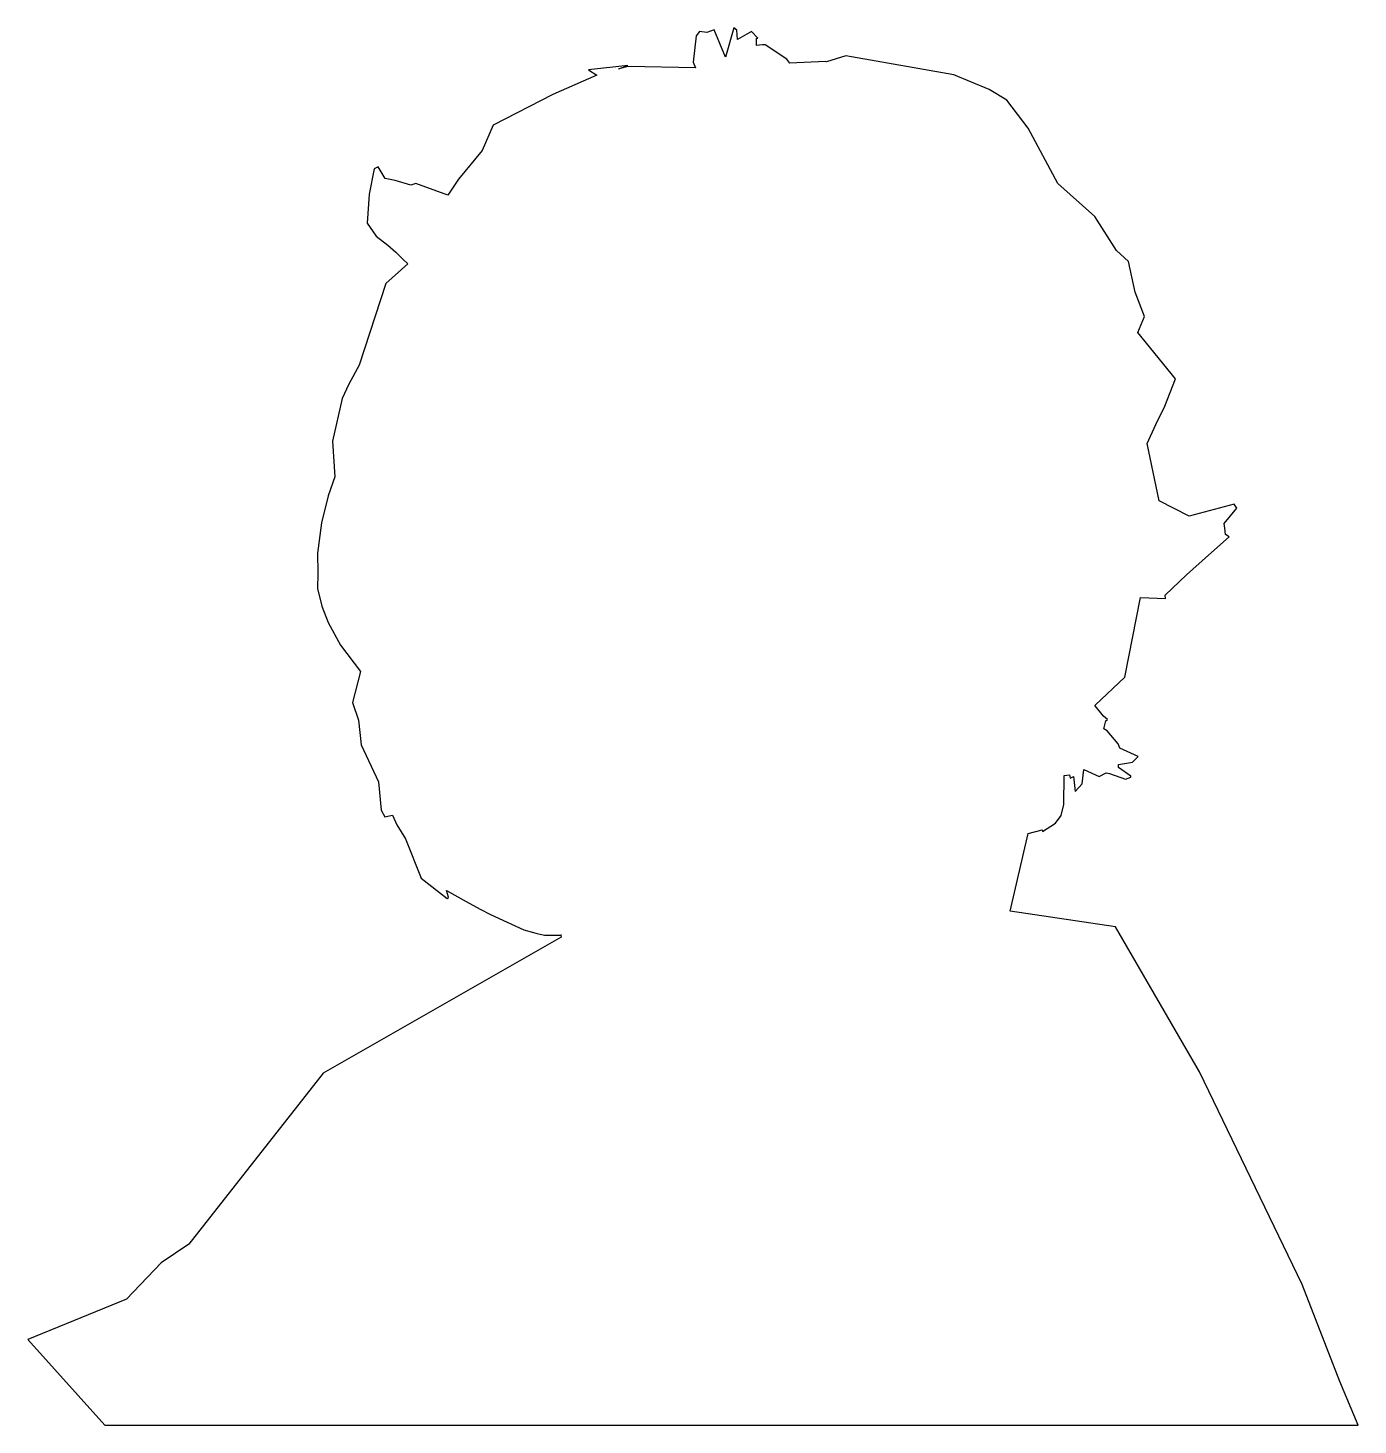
# Model space of a CAD drawing. Extents: x 0 to 42, y 0 to 44.1.
import ezdxf

# ---------------------------------------------------------------- set-up
doc = ezdxf.new("R2010")
doc.units = 0
doc.layers.add('Layer_1', color=7, linetype='CONTINUOUS')

msp = doc.modelspace()

# ---------------------------------------------------------------- linework, layer by layer
at = {"layer": 'Layer_1', "color": 7}
msp.add_lwpolyline([(22.266242, 44.059043), (22.005797, 43.13313), (21.646127, 43.997415), (21.410485, 43.91874), (21.179102, 43.94739), (21.075617, 43.815225), (20.980277, 42.975743), (21.061277, 42.80172), (18.927302, 42.84627), (18.638377, 42.769739), (18.927302, 42.872595), (17.687065, 42.740048), (17.94403, 42.571455), (16.562327, 41.96064), (14.67601, 40.995195), (14.33068, 40.189043), (13.586537, 39.294518), (13.250125, 38.789513), (12.240497, 39.15306), (12.081205, 39.09996), (11.58511, 39.249953), (11.266142, 39.312353), (11.05375, 39.675503), (10.920812, 39.613478), (10.767722, 38.821665), (10.702247, 37.903118), (10.983235, 37.48803), (11.35492, 37.20471), (11.602577, 36.983018), (11.832797, 36.770633), (11.983562, 36.61986), (11.287468, 36.001294), (10.451875, 33.423158), (10.123982, 32.829397), (9.911207, 32.368575), (9.610067, 31.031445), (9.681392, 29.89779), (9.477527, 29.30442), (9.264745, 28.454085), (9.131815, 27.49794), (9.149665, 26.868907), (9.14074, 26.38212), (9.273677, 25.824008), (9.477542, 25.310475), (9.85852, 24.593077), (10.495697, 23.76057), (10.238732, 22.786597), (10.42477, 22.228493), (10.513907, 21.449085), (11.06233, 20.279775), (11.142557, 19.394558), (11.25766, 19.181782), (11.496797, 19.234882), (11.638262, 18.924818), (11.912657, 18.49074), (12.408752, 17.250892), (12.98353, 16.793557), (13.224212, 16.609455), (13.263362, 16.642005), (13.262612, 16.644255), (13.267862, 16.648755), (13.206287, 16.85262), (13.829117, 16.506135), (14.262422, 16.269713), (14.587982, 16.099958), (15.641792, 15.62169), (15.945265, 15.534098), (16.017715, 15.512422), (16.068865, 15.502747), (16.29715, 15.453547), (16.518062, 15.453547), (16.702547, 15.453547), (16.822307, 15.453547), (16.826807, 15.447547), (16.806632, 15.448298), (16.819007, 15.390923), (9.320627, 11.09739), (5.073992, 5.708955), (4.206212, 5.115195), (3.110935, 3.973793), (0.005312, 2.695185), (2.428802, 0), (41.951624, 0), (41.376854, 1.37085), (40.189327, 4.430737), (36.946889, 11.142735), (34.298987, 15.709508), (30.977485, 16.209862), (31.548385, 18.650415), (31.990997, 18.774435), (32.000297, 18.721335), (32.407247, 18.97791), (32.593277, 19.225957), (32.673122, 19.57206), (32.681672, 20.484023), (32.850265, 20.509972), (32.86774, 20.404162), (32.974322, 20.448338), (33.027422, 19.978988), (33.248732, 20.218118), (33.301832, 20.678558), (33.78901, 20.456865), (34.010312, 20.563447), (34.107985, 20.545973), (34.6126, 20.368462), (34.78081, 20.430862), (34.78081, 20.466113), (34.399825, 20.740905), (34.399825, 20.829262), (34.84282, 20.9091), (35.01994, 21.08583), (34.43548, 21.351322), (34.381255, 21.480383), (34.039412, 21.895478), (33.93322, 21.952852), (34.000645, 22.20477), (34.04602, 22.24587), (33.921992, 22.355947), (33.661547, 22.67763), (33.665297, 22.697805), (34.600491, 23.581314), (35.090792, 26.098762), (35.87911, 26.063137), (35.870185, 26.16972), (36.543397, 26.81619), (37.234057, 27.427778), (37.889827, 28.012238), (37.774334, 28.082812), (37.748009, 28.286677), (37.729784, 28.428142), (38.128597, 28.91532), (38.039842, 29.039348), (36.623257, 28.658363), (35.677768, 29.14757), (35.303575, 30.95202), (35.578367, 31.554292), (35.86129, 32.130225), (36.19771, 32.997615), (35.002435, 34.459148), (35.21521, 34.96416), (34.92259, 35.72574), (34.709815, 36.691185), (34.33813, 37.045425), (33.647087, 38.11668), (32.483552, 39.153053), (31.549502, 40.894418), (30.87784, 41.780408), (30.323222, 42.120698), (29.20546, 42.57726), (25.802177, 43.18071), (25.189817, 42.995453), (25.160717, 43.005503), (24.032875, 42.947003), (23.941022, 43.073738), (23.256565, 43.524098), (23.170135, 43.527098), (22.985657, 43.509248), (22.978907, 43.725128), (23.011832, 43.734428), (23.011082, 43.735178), (23.018882, 43.736678), (22.824722, 43.943258), (22.37824, 43.695593), (22.36159, 43.993253)], close=True, dxfattribs=at)

doc.saveas('drawing.dxf')
